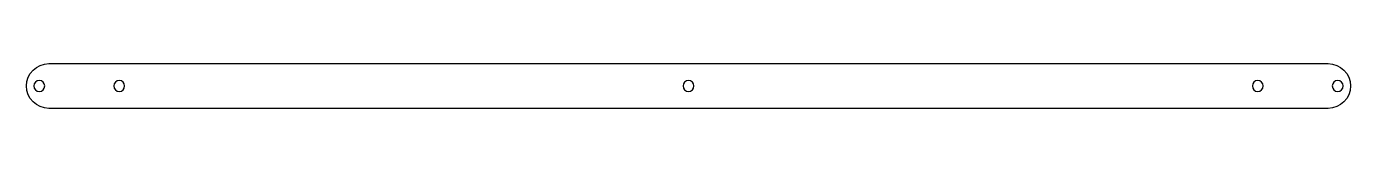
# Model space of a CAD drawing. Header units: millimetres. Extents: x -7 to 407, y 0 to 14.
import ezdxf

# ---------------------------------------------------------------- set-up
doc = ezdxf.new("R2010")
doc.units = ezdxf.units.MM

msp = doc.modelspace()

# ---------------------------------------------------------------- linework, layer by layer
at = {"layer": 'INTERIOR_PROFILES', "extrusion": (0, 0, -1)}
for centre in [(3, 7), (-22, 7), (-200, 7), (-378, 7), (-403, 7)]:
    msp.add_circle(centre, 1.7, dxfattribs=at)
at = {"layer": 'OUTER_PROFILES'}
msp.add_lwpolyline([(400, 14, -1), (400, 0), (0, 0, -1), (0, 14)], format="xyb", close=True, dxfattribs=at)

doc.saveas('drawing.dxf')
